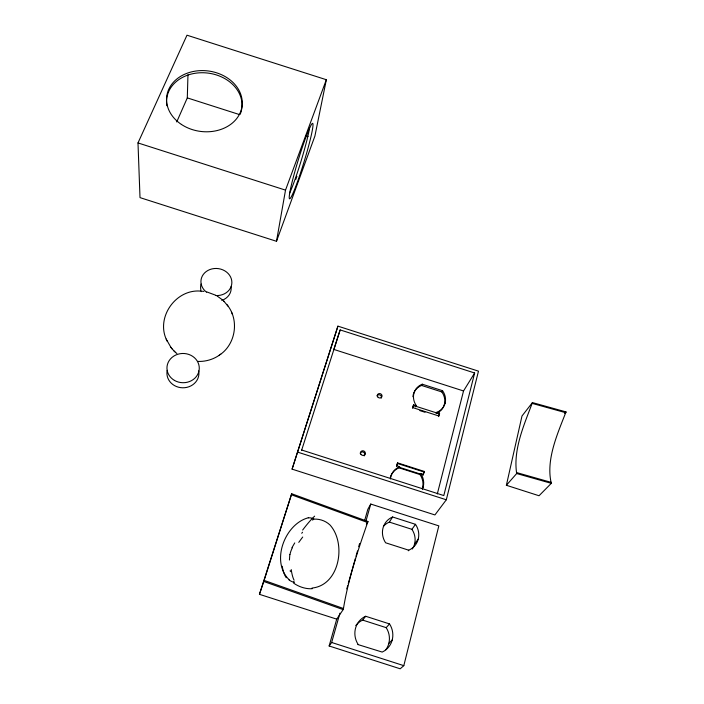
<?xml version="1.0" encoding="UTF-8"?>
<svg xmlns="http://www.w3.org/2000/svg" width="704" height="704" viewBox="0 0 704 704"><rect width="100%" height="100%" fill="white"/><g stroke="black" fill="none" stroke-linecap="round" stroke-linejoin="round"><path stroke-width="1.06" d="M289.432 560.041L289.81 554.541M176.73 121.933L187.299 97.891L187.968 74.818M343.464 608.511C348.286 578.741 358.116 549.947 367.954 521.514L291.694 493.759L259.45 594.326L336.732 619.142L343.156 609.602L343.464 608.511L264.132 580.404L291.694 493.759M276.496 241.296L285.516 190.124L326.339 79.719L186.982 35.2L137.993 142.938L140.008 197.622L276.496 241.296L314.899 136.083L326.339 79.719M551.302 483.34C545.662 459.835 557.498 433.875 566.007 411.91L532.435 402.591L521.99 416.002L506.378 485.276L539.035 495.748L551.302 483.34L516.683 473.537L506.378 485.276M516.683 473.537C512.952 449.654 524.075 424.855 532.435 402.591M336.732 619.142L329.138 645.982L400.206 668.8L403.814 665.65L438.83 525.879L370.753 504.046L367.822 509.326L364.646 520.529M446.31 499.787L478.482 371.158L337.92 326.154L292.081 469.137L434.922 514.941L446.31 499.787L297.44 452.065M474.646 372.988L463.531 390.966L333.872 349.439L340.155 329.921L474.646 372.988L443.802 495.563L301.734 450.023M437.307 493.962L463.531 390.966M399.309 467.289L423.148 474.927L424.274 471.425L397.628 462.889L396.774 465.406M439.586 413.16L438.495 416.574L439.586 413.16L436.85 412.289L436.146 413.486A16.386 14.652 28.8 0 0 441.848 391.943L442.561 390.702L422.268 384.208L421.608 385.458A16.386 14.652 28.8 0 0 412.887 396.73M423.148 474.927L424.274 471.425M412.79 407.326L413.626 404.853L416.363 405.724A16.43 14.678 28.8 0 1 422.268 384.208M396.502 466.391L397.628 462.889M412.535 408.258L413.626 404.853M329.138 645.982L331.654 642.479L339.935 613.166M346.782 588.905L347.679 585.746M348.278 583.634L355.423 558.325M356.022 556.213L357.509 550.942M358.697 546.726L359.594 543.558M365.798 521.576L370.753 504.046M337.92 326.154L292.081 469.137M259.45 594.326L264.132 580.404M301.567 450.446L340.155 329.921M313.201 519.482L313.764 518.892L312.62 520.106M295.786 179.432L296.912 176.361M291.922 547.738L294.738 542.907M415.712 406.938L416.363 405.724M366.379 524.242L367.954 521.514M390.271 477.55A17.054 15.743 34.5 0 1 399.001 467.834L399.626 466.743L396.818 465.846M444.382 404.378L445.104 403.163M383.407 526.363A18.401 17.248 41.5 0 1 389.356 522.095L392.612 516.991L415.501 524.33A18.665 17.459 40.9 0 1 408.751 550.202L408.311 550.792M422.286 488.682A17.054 15.743 34.5 0 0 419.998 474.558L420.675 473.493L423.491 474.399M422.514 487.89L423.21 486.851M412.324 549.006A18.401 17.248 41.5 0 0 411.919 529.329L415.501 524.33M414.586 543.954L418.22 539.141M301.717 533.289L302.544 532.224M355.775 625.592A19.439 18.498 61.5 0 1 362.683 620.101L365.666 616.264L389.532 623.92A19.73 18.753 60.5 0 1 382.193 652.071L357.87 644.538M564.634 413.494L566.007 411.91M385.818 649.792A19.439 18.498 61.5 0 0 386.188 627.651L389.532 623.92M388.819 643.456L392.225 639.954M220.352 354.473C235.532 343.834 239.158 320.637 227.902 305.879M197.71 361.416C205.401 361.742 213.189 359.524 219.49 355.089M219.085 355.379L220.774 354.165M308.317 517.774C284.733 523.908 270.389 561.942 289.238 579.788M312.013 588.06C339.724 585.27 346.597 543.409 330.009 524.999A21.164 19.765 -2.3 0 0 313.773 519.121M200.825 291.122C176.044 288.737 155.804 317.117 166.461 339.698M202.356 291.236L203.878 291.412M206.897 291.958L215.732 295.24M294.193 582.155L293.841 581.557M532.259 403.418L565.84 412.738M516.877 472.657L551.487 482.46M187.299 97.891L239.342 114.532M305.958 135.828L308.044 136.488M137.993 142.938L285.516 190.124M421.608 385.458L441.848 391.943M413.31 405.46L439.234 413.758M412.852 407.651L438.847 415.985M419.804 410.59L424.996 412.254M397.32 463.434L423.922 471.962M399.001 467.834L419.998 474.558M389.356 522.095L411.919 529.329M408.751 550.202L385.607 542.784A18.665 17.459 40.9 0 1 392.612 516.991M362.683 620.101L386.188 627.651M331.654 642.479L403.814 665.65M263.789 581.486L343.156 609.602M291.377 494.762L367.673 522.526M217.078 295.988L222.402 299.825M175.27 352.176L176.845 353.54M171.618 348.313L174.504 351.454M174.117 351.085L175.648 352.519M228.281 306.39L223.538 300.854L223.907 301.233M166.179 339.046L171.019 347.547M170.641 347.063L171.987 348.77M226.996 304.656L227.357 305.149M166.804 340.49L167.077 341.123M231.59 312.321L231.854 312.981M232.162 313.746L232.426 314.406M290.391 571.639L290.224 570.566M308.317 517.827A10.129 9.61 -4.8 0 1 313.447 518.76M294.096 582.375A10.349 6.855 26.5 0 1 289.054 579.946M312.321 588.694A21.63 14.67 25.8 0 1 293.559 583.07M302.641 530.05A34.338 5.79 -55.7 0 1 314.635 516.138M298.769 542.37A35.05 3.766 -53.5 0 1 302.711 537.038M289.978 554.567A24.658 23.628 -16.8 0 1 292.292 547.914M286.246 577.746A35.306 19.017 -75.7 0 1 282.242 566.254M294.087 580.219A34.593 9.152 -86.2 0 1 291.236 569.606M358.054 644.318A19.73 18.753 60.5 0 1 365.666 616.264M442.561 390.702A16.43 14.678 28.8 0 1 436.85 412.289M415.254 406.243A16.386 14.652 28.8 0 1 414.823 405.513M390.412 478.975A17.098 15.77 34.4 0 1 399.626 466.743M420.675 473.493A17.098 15.77 34.4 0 1 422.374 489.218M360.122 453.262A2.464 2.288 27 0 1 363.669 452.311A2.464 2.288 27 0 1 364.188 455.893M376.983 395.903A2.402 2.174 24.4 0 1 380.134 395.085A2.402 2.174 24.4 0 1 381.26 398.103M309.628 127.486A39.424 3.15 -73 0 1 301.198 160.644A39.424 3.15 -73 0 1 289.555 193.266M166.892 105.741A37.849 30.413 7.3 0 1 207.636 73.049A37.849 30.413 7.3 0 1 240.205 114.277M231.114 286.748A15.338 13.429 6.3 0 1 221.769 300.406M201.326 291.623A15.338 13.429 6.3 0 1 201.089 284.029M206.642 292.266A15.488 13.526 6.4 0 1 207.926 270.45A15.488 13.526 6.4 0 1 231.299 278.766A15.488 13.526 6.4 0 1 215.838 295.539M198.704 370.894A16.007 14.511 1.2 0 1 182.679 387.79A16.007 14.511 1.2 0 1 167.235 370.348M360.906 454.282A2.473 2.297 26.9 0 0 365.121 454.23A2.473 2.297 26.9 0 0 362.745 450.762A2.473 2.297 26.9 0 0 360.906 454.282M377.722 396.889A2.411 2.182 24.4 0 0 381.823 396.871A2.411 2.182 24.4 0 0 379.482 393.545A2.411 2.182 24.4 0 0 377.722 396.889M297.414 181.984A39.424 3.045 -73 0 0 312.787 123.482A39.424 3.045 -73 0 0 293.172 177.839A39.424 3.045 -73 0 0 297.414 181.984M181.377 124.406A37.954 30.466 7.3 0 0 241.93 106.85A37.954 30.466 7.3 0 0 189.895 72.318A37.954 30.466 7.3 0 0 181.377 124.406M174.416 380.389A16.174 14.634 1.4 0 0 199.267 368.817A16.174 14.634 1.4 0 0 175.657 355.08A16.174 14.634 1.4 0 0 174.416 380.389"/></g></svg>
